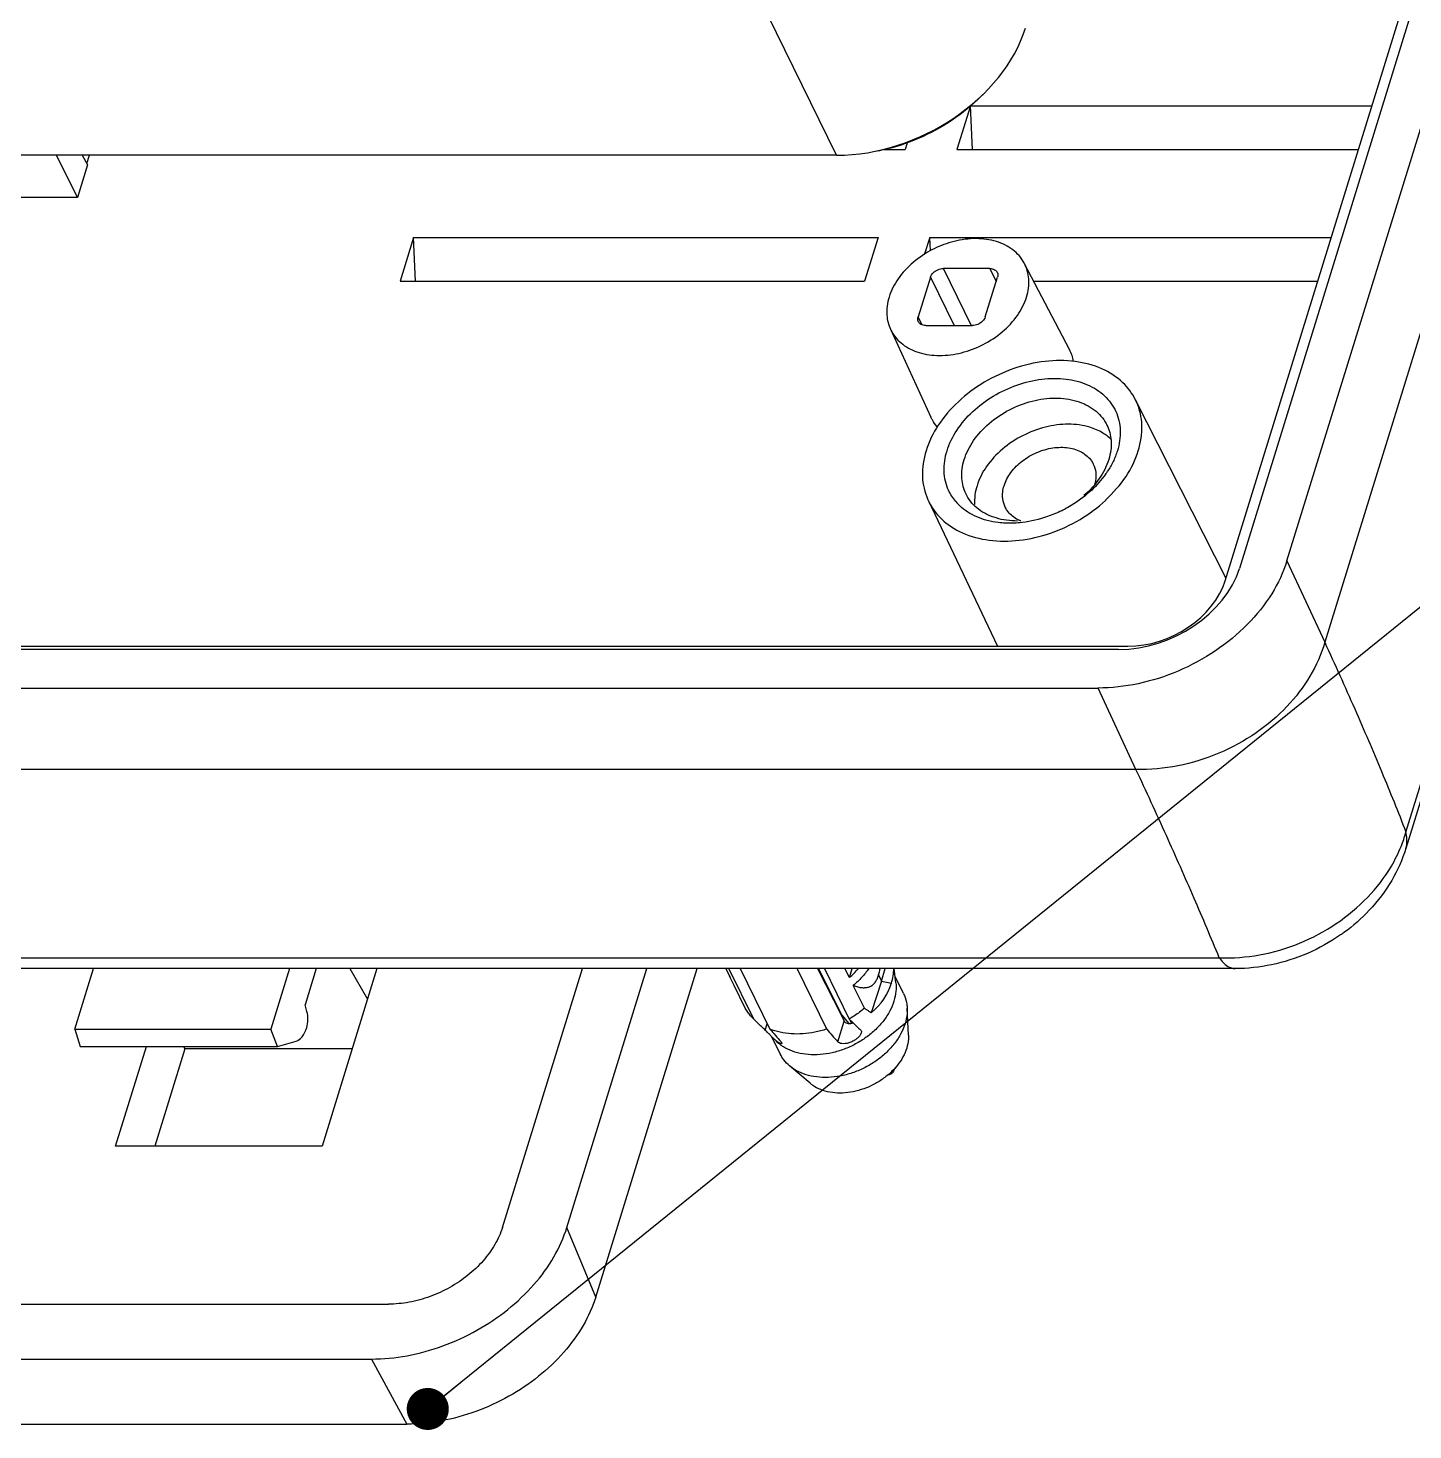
# Model space of a CAD drawing. Extents: x 3002 to 3805, y -1490 to -963.
# Drawn here: x 3200.7 to 3250.1, y -1474.9 to -1424.8 of the extents above; entities that cross this region are included whole.
import ezdxf

# ---------------------------------------------------------------- set-up
doc = ezdxf.new("R2010")
doc.units = 0
doc.header["$LTSCALE"] = 30.734
doc.layers.get('0').update_dxf_attribs({"linetype": 'CONTINUOUS'})
doc.layers.add('6', color=7, linetype='CONTINUOUS')
doc.layers.add('dim', color=3, linetype='CONTINUOUS', lineweight=9)
doc.styles.get("Standard").update_dxf_attribs({"font": 'txt', "width": 0.8})
doc.dimstyles.get("Standard").update_dxf_attribs({"dimtxt": 0.15625, "dimasz": 0.1875, "dimexe": 0.18, "dimexo": 0.0625, "dimgap": 0.09, "dimtad": 0, "dimtih": 1, "dimtoh": 1, "dimdsep": 46, "dimtxsty": 'Standard', "dimcen": 0.09, "dimadec": 0, "dimazin": 0, "dimtp": 0.01, "dimtm": 0.01, "dimtfac": 1, "dimtofl": 0, "dimtmove": 0, "dimatfit": 3, "dimfxl": 1, "dimtolj": 1, "dimarcsym": 0})

msp = doc.modelspace()

# ---------------------------------------------------------------- linework, layer by layer
at = {"color": 7, "linetype": 'Continuous'}
for p, q in [((3229.57, -1429.357), (3219.816, -1409.44)), ((3229.57, -1429.357), (3056.029, -1429.357)), ((3225.777, -1458.718), (3225.617, -1458.393)), ((3226.613, -1460.196), (3225.728, -1458.393)), ((3226.13, -1458.393), (3227.192, -1460.557)), ((3229.218, -1460.557), (3228.157, -1458.393)), ((3228.884, -1458.393), (3229.739, -1460.064)), ((3228.926, -1458.393), (3229.751, -1460.057)), ((3229.136, -1458.393), (3230.021, -1460.196)), ((3230.025, -1458.718), (3229.866, -1458.393)), ((3230.025, -1458.718), (3230.13, -1458.393)), ((3231.174, -1458.839), (3231.303, -1458.393)), ((3231.684, -1458.897), (3231.623, -1458.393)), ((3225.777, -1458.718), (3225.747, -1458.66)), ((3225.887, -1458.945), (3225.775, -1458.718)), ((3231.174, -1458.839), (3230.804, -1459.969)), ((3231.067, -1458.622), (3231.174, -1458.839)), ((3231.174, -1458.839), (3231.526, -1458.917)), ((3231.956, -1459.283), (3231.657, -1458.672)), ((3225.916, -1459.001), (3225.887, -1458.945)), ((3226.312, -1459.809), (3225.916, -1459.001)), ((3230.561, -1459.809), (3230.164, -1459.001)), ((3232.135, -1460.766), (3232.088, -1459.804)), ((3226.613, -1460.196), (3226.583, -1460.167)), ((3226.714, -1460.295), (3226.613, -1460.196)), ((3227.025, -1460.593), (3227.096, -1460.361)), ((3229.613, -1461.009), (3229.843, -1460.267)), ((3229.739, -1460.064), (3229.843, -1460.267)), ((3229.751, -1460.057), (3230.008, -1460.353)), ((3230.035, -1460.209), (3230.101, -1460.343)), ((3227.557, -1461.442), (3227.258, -1460.831)), ((3227.419, -1460.99), (3227.267, -1460.84)), ((3228.621, -1462.49), (3227.889, -1461.865)), ((3231.579, -1462.093), (3231.555, -1462.043))]:
    msp.add_line(p, q, dxfattribs=at)
for centre, radius, start, end in [((3230.688, -1462.259), 2.392, 113.0443, 113.3822), ((3306.005, -1392.042), 104.431, 221.0013, 221.33042), ((3305.325, -1394.409), 100.836, 220.99543, 221.33629)]:
    msp.add_arc(centre, radius, start, end, dxfattribs=at)
for centre, major_axis, ratio, start_param, end_param in [((3230.966, -1424.808), (5.207, 2.555), 0.722921, -2.167228, -0.598259), ((3228.293, -1457.379), (2.53, 1.312), 0.736317, -1.241737, -1.075421), ((3228.484, -1458.265), (3.12, -0.267), 0.746099, -0.167604, 0.059446), ((3228.293, -1457.379), (2.53, 1.312), 0.736317, 3.117528, 3.12508), ((3228.493, -1458.235), (3.102, -0.343), 0.779036, -0.648646, -0.141857)]:
    msp.add_ellipse(centre, major_axis=major_axis, ratio=ratio, start_param=start_param, end_param=end_param, dxfattribs=at)
for points, start_tangent, end_tangent in [([(3234.788, -1427.185), (3234.73, -1427.245), (3233.691, -1428.105), (3232.476, -1428.765), (3231.169, -1429.18), (3231.022, -1429.209)], (-0.69211, -0.721792), (-0.982725, -0.185071)), ([(3230.718, -1458.394), (3230.471, -1458.702), (3230.164, -1459.001)], (-0.573446, -0.819243), (-0.758196, -0.652026)), ([(3231.067, -1458.622), (3231.107, -1458.466), (3231.119, -1458.393)], (0.312827, 0.94981), (0.142534, 0.98979)), ([(3230.164, -1459.001), (3230.329, -1459.049), (3230.479, -1459.074), (3230.617, -1459.072), (3230.741, -1459.043), (3230.849, -1458.982), (3230.941, -1458.889), (3231.014, -1458.767), (3231.067, -1458.622)], (0.944495, -0.328526), (0.279477, 0.960152)), ([(3231.684, -1458.897), (3231.687, -1459.202), (3231.617, -1459.554)], (0.118784, -0.99292), (-0.295247, -0.955421)), ([(3231.956, -1459.283), (3231.988, -1459.352), (3232.075, -1459.669), (3232.088, -1459.804)], (0.440877, -0.897567), (0.048089, -0.998843)), ([(3226.583, -1460.167), (3226.498, -1460.076), (3226.398, -1459.947), (3226.312, -1459.809)], (-0.712675, 0.701495), (-0.478399, 0.878143)), ([(3231.617, -1459.554), (3231.47, -1459.907), (3231.25, -1460.247), (3230.967, -1460.564), (3230.628, -1460.847), (3230.247, -1461.086), (3229.835, -1461.272), (3229.407, -1461.4), (3228.978, -1461.465), (3228.562, -1461.465), (3228.172, -1461.4), (3227.824, -1461.272), (3227.527, -1461.086), (3227.419, -1460.99)], (-0.295247, -0.955421), (-0.712678, 0.701491)), ([(3230.561, -1459.809), (3230.39, -1459.947), (3230.21, -1460.076), (3230.021, -1460.196)], (-0.758196, -0.652026), (-0.860195, -0.509965)), ([(3230.804, -1459.969), (3230.724, -1459.92), (3230.643, -1459.866), (3230.561, -1459.809)], (-0.861134, 0.508378), (-0.81437, 0.580346)), ([(3232.088, -1459.804), (3232.084, -1460.01), (3232.013, -1460.362)], (0.048089, -0.998843), (-0.295247, -0.955421)), ([(3227.025, -1460.593), (3226.889, -1460.466), (3226.752, -1460.333), (3226.714, -1460.295)], (-0.732432, 0.68084), (-0.712651, 0.701519)), ([(3232.013, -1460.362), (3231.866, -1460.715), (3231.647, -1461.056), (3231.363, -1461.373), (3231.025, -1461.655), (3230.644, -1461.894), (3230.232, -1462.08), (3229.804, -1462.208), (3229.375, -1462.273), (3228.958, -1462.273), (3228.569, -1462.208), (3228.22, -1462.08), (3227.924, -1461.894), (3227.889, -1461.865)], (-0.295247, -0.955421), (-0.760392, 0.649464)), ([(3229.843, -1460.267), (3229.881, -1460.313), (3229.942, -1460.344), (3230.025, -1460.355), (3230.127, -1460.34), (3230.156, -1460.331)], (0.455596, -0.890187), (0.945259, 0.326322)), ([(3230.021, -1460.196), (3230.16, -1460.333), (3230.297, -1460.466), (3230.432, -1460.593)], (0.707674, -0.706539), (0.732433, -0.68084)), ([(3227.267, -1460.84), (3227.257, -1460.831), (3227.181, -1460.753), (3227.117, -1460.686), (3227.065, -1460.633), (3227.025, -1460.593)], (-0.712895, 0.70127), (-0.732432, 0.68084)), ([(3229.218, -1460.557), (3228.79, -1460.667), (3228.362, -1460.723), (3227.946, -1460.723), (3227.553, -1460.667), (3227.192, -1460.557)], (-0.952265, -0.305272), (-0.928548, 0.371212)), ([(3227.615, -1461.065), (3227.613, -1461.071), (3227.581, -1461.073), (3227.519, -1461.046), (3227.434, -1460.988), (3227.343, -1460.912), (3227.267, -1460.84)], (-0.196146, -0.980575), (-0.712895, 0.70127)), ([(3230.449, -1460.693), (3230.421, -1460.753), (3230.362, -1460.831), (3230.272, -1460.912), (3230.151, -1460.988), (3230.01, -1461.046), (3229.875, -1461.073), (3229.758, -1461.071), (3229.67, -1461.048), (3229.613, -1461.009)], (-0.293798, -0.955868), (-0.660576, 0.750759)), ([(3230.432, -1460.593), (3230.454, -1460.633), (3230.451, -1460.686), (3230.449, -1460.693)], (0.732433, -0.68084), (-0.293798, -0.955868)), ([(3232.135, -1460.766), (3232.133, -1460.919), (3232.072, -1461.233)], (0.048105, -0.998842), (-0.295247, -0.955421)), ([(3227.889, -1461.865), (3227.69, -1461.655), (3227.557, -1461.442)], (-0.760392, 0.649464), (-0.440877, 0.897567)), ([(3227.587, -1461.009), (3227.614, -1461.048), (3227.615, -1461.065)], (0.660576, -0.750759), (-0.196146, -0.980575)), ([(3232.072, -1461.233), (3231.939, -1461.546), (3231.738, -1461.847), (3231.545, -1462.061)], (-0.295247, -0.955421), (-0.713183, -0.700978)), ([(3231.659, -1461.932), (3231.658, -1461.934), (3231.579, -1462.093)], (-0.371234, -0.928539), (-0.509695, -0.860355)), ([(3231.545, -1462.061), (3231.478, -1462.125), (3231.168, -1462.368), (3230.82, -1462.568), (3230.448, -1462.716), (3230.066, -1462.807), (3229.688, -1462.838), (3229.329, -1462.807), (3229.003, -1462.716), (3228.722, -1462.568), (3228.621, -1462.49)], (-0.713183, -0.700978), (-0.760607, 0.649212)), ([(3231.579, -1462.093), (3231.55, -1462.129), (3231.51, -1462.158), (3231.464, -1462.176), (3231.417, -1462.183)], (-0.509695, -0.860355), (-1, 0))]:
    msp.add_spline(points, degree=3, dxfattribs=dict(at, start_tangent=start_tangent, end_tangent=end_tangent))
at = {"layer": '6', "color": 7, "linetype": 'Continuous'}
for p, q in [((3276.409, -1339.063), (3243.947, -1444.111)), ((3245.644, -1443.835), (3277.938, -1339.333)), ((3243.437, -1444.548), (3275.786, -1339.869)), ((3279.158, -1342.646), (3246.989, -1446.744)), ((3249.888, -1453.518), (3281.454, -1351.373)), ((3281.448, -1351.967), (3249.882, -1454.112)), ((3234.347, -1427.588), (3233.863, -1429.154)), ((3234.347, -1427.588), (3248.678, -1427.588)), ((3234.417, -1429.154), (3234.347, -1427.588)), ((3232.104, -1428.883), (3232.021, -1429.154)), ((3201.711, -1429.357), (3202.477, -1430.87)), ((3202.644, -1429.357), (3202.84, -1429.695)), ((3202.813, -1429.648), (3202.903, -1429.357)), ((3231.25, -1429.154), (3232.021, -1429.154)), ((3233.863, -1429.154), (3248.194, -1429.154)), ((3202.84, -1429.695), (3202.477, -1430.87)), ((3202.477, -1430.87), (3199.714, -1430.87)), ((3214.473, -1432.288), (3213.989, -1433.854)), ((3214.473, -1432.288), (3231.052, -1432.288)), ((3214.543, -1433.854), (3214.473, -1432.288)), ((3231.052, -1432.288), (3230.568, -1433.854)), ((3232.894, -1432.288), (3232.7, -1432.918)), ((3232.894, -1432.288), (3247.226, -1432.288)), ((3232.916, -1432.774), (3232.894, -1432.288)), ((3235.038, -1433.402), (3233.38, -1433.402)), ((3234.385, -1435.45), (3233.38, -1433.402)), ((3235.038, -1433.402), (3235.264, -1433.862)), ((3236.269, -1433.216), (3237.872, -1436.284)), ((3213.989, -1433.854), (3230.568, -1433.854)), ((3232.915, -1433.715), (3232.479, -1435.125)), ((3232.915, -1433.715), (3233.761, -1435.438)), ((3234.874, -1435.125), (3235.31, -1433.715)), ((3236.603, -1433.854), (3246.742, -1433.854)), ((3232.617, -1435.405), (3232.479, -1435.125)), ((3231.489, -1435.562), (3232.935, -1438.707)), ((3232.751, -1435.438), (3234.409, -1435.438)), ((3240.23, -1438.074), (3243.464, -1444.46)), ((3232.846, -1441.698), (3235.312, -1446.887)), ((3245.642, -1443.841), (3246.989, -1446.744)), ((3066.22, -1446.887), (3239.963, -1446.887)), ((3239.63, -1447.007), (3065.485, -1447.007)), ((3065.37, -1448.378), (3238.898, -1448.378)), ((3240.252, -1451.281), (3238.905, -1448.378)), ((3240.252, -1451.281), (3067.193, -1451.281)), ((3072.461, -1458.006), (3243.225, -1458.006)), ((3243.799, -1458.393), (3073.035, -1458.393)), ((3202.385, -1460.559), (3203.054, -1458.393)), ((3210.043, -1458.393), (3209.374, -1460.559)), ((3210.996, -1458.393), (3210.597, -1459.682)), ((3213.166, -1458.393), (3211.208, -1464.729)), ((3212.197, -1458.393), (3212.83, -1459.481)), ((3217.643, -1467.633), (3220.498, -1458.393)), ((3219.945, -1467.633), (3222.8, -1458.393)), ((3220.972, -1470.119), (3224.596, -1458.393)), ((3210.665, -1459.928), (3210.597, -1459.682)), ((3202.385, -1460.559), (3209.374, -1460.559)), ((3202.385, -1460.559), (3202.571, -1461.172)), ((3209.612, -1461.172), (3209.374, -1460.559)), ((3202.571, -1461.172), (3209.612, -1461.172)), ((3203.839, -1464.729), (3204.939, -1461.172)), ((3206.305, -1461.264), (3205.234, -1464.729)), ((3206.262, -1461.172), (3206.305, -1461.264)), ((3212.279, -1461.264), (3206.305, -1461.264)), ((3209.612, -1461.172), (3210.281, -1460.985)), ((3211.208, -1464.729), (3203.839, -1464.729)), ((3220.972, -1470.119), (3219.945, -1467.633)), ((3141.729, -1470.374), (3213.572, -1470.374)), ((3141.124, -1472.333), (3212.966, -1472.333)), ((3212.966, -1472.333), (3214.237, -1474.655)), ((3142.395, -1474.655), (3214.237, -1474.655))]:
    msp.add_line(p, q, dxfattribs=at)
for centre, radius, start, end in [((3238.174, -1440.752), 1.728, 52.5533, 58.6445), ((3238.227, -1440.681), 1.639, 45.1494, 52.529), ((3236.409, -1438.787), 3.384, 324.5497, 326.7729), ((3235.224, -1440.538), 1.835, 220.1674, 226.6905), ((3235.59, -1437.955), 4.559, 296.1758, 297.7491), ((3245.305, -1452.258), 4.754, 338.0298, 344.6303)]:
    msp.add_arc(centre, radius, start, end, dxfattribs=at)
for centre, major_axis, ratio, start_param, end_param in [((3240.538, -1444.107), (3.323, 1.628), 0.722309, 4.116425, 5.686003), ((3240.668, -1444.527), (2.701, 1.309), 0.727372, -2.158485, -0.596434), ((3210.494, -1460.19), (-0.012, 0.5), 0.414413, -2.251597, -1.029866), ((3210.18, -1459.495), (-0.036, 1.5), 0.414413, -3.036995, -2.315192)]:
    msp.add_ellipse(centre, major_axis=major_axis, ratio=ratio, start_param=start_param, end_param=end_param, dxfattribs=at)
for points, start_tangent, end_tangent in [([(3236.269, -1433.215), (3236.255, -1433.189), (3235.858, -1432.733), (3235.273, -1432.439), (3234.549, -1432.334), (3233.762, -1432.433), (3233.048, -1432.696)], (-0.462579, 0.886578), (-0.897589, -0.440834)), ([(3233.048, -1432.696), (3232.991, -1432.724), (3232.305, -1433.181), (3231.767, -1433.767), (3231.442, -1434.42)], (-0.897589, -0.440834), (-0.295247, -0.955421)), ([(3232.915, -1433.715), (3233.013, -1433.558), (3233.182, -1433.444), (3233.38, -1433.402)], (0.295247, 0.955421), (1, 0)), ([(3235.038, -1433.402), (3235.21, -1433.444), (3235.301, -1433.539)], (1, 0), (0.447132, -0.894468)), ([(3236.347, -1434.42), (3236.426, -1433.77), (3236.269, -1433.215)], (0.295247, 0.955421), (-0.462579, 0.886578)), ([(3235.301, -1433.539), (3235.309, -1433.558), (3235.31, -1433.715)], (0.447132, -0.894468), (-0.295247, -0.955421)), ([(3231.442, -1434.42), (3231.363, -1435.07), (3231.49, -1435.563)], (-0.295247, -0.955421), (0.41695, -0.908929)), ([(3231.49, -1435.563), (3231.535, -1435.652), (3231.931, -1436.107), (3232.516, -1436.402), (3233.24, -1436.506), (3234.027, -1436.407), (3234.798, -1436.116), (3235.484, -1435.659), (3236.022, -1435.073), (3236.347, -1434.42)], (0.41695, -0.908929), (0.295247, 0.955421)), ([(3232.489, -1435.301), (3232.48, -1435.282), (3232.479, -1435.125)], (-0.447132, 0.894468), (0.295247, 0.955421)), ([(3232.751, -1435.438), (3232.579, -1435.396), (3232.489, -1435.301)], (-1, 0), (-0.447132, 0.894468)), ([(3234.874, -1435.125), (3234.776, -1435.282), (3234.607, -1435.396), (3234.409, -1435.438)], (-0.295247, -0.955421), (-1, 0)), ([(3237.872, -1436.284), (3238.017, -1436.719)], (0.462453, -0.886644), (0.167163, -0.985929)), ([(3240.23, -1438.075), (3239.786, -1437.478), (3239.039, -1436.984), (3238.087, -1436.723), (3237.013, -1436.719), (3235.9, -1436.973), (3234.841, -1437.464), (3233.915, -1438.155), (3233.2, -1438.996), (3232.761, -1439.91)], (-0.452807, 0.891609), (-0.295247, -0.955421)), ([(3233.51, -1439.91), (3233.86, -1439.18), (3234.426, -1438.511), (3235.159, -1437.959), (3236.003, -1437.563), (3236.897, -1437.353), (3237.76, -1437.35), (3238.527, -1437.554), (3239.134, -1437.948), (3239.534, -1438.502), (3239.691, -1439.177)], (0.295247, 0.955421), (0.039929, -0.999203)), ([(3234.123, -1440.221), (3234.459, -1439.543), (3235.014, -1438.932), (3235.735, -1438.447), (3236.55, -1438.135), (3237.38, -1438.028), (3238.144, -1438.135), (3238.766, -1438.447), (3239.187, -1438.932), (3239.216, -1438.988)], (0.295247, 0.955421), (0.439265, -0.898357)), ([(3240.338, -1439.91), (3240.465, -1439), (3240.274, -1438.166), (3240.23, -1438.075)], (0.295247, 0.955421), (-0.452807, 0.891609)), ([(3233.159, -1439.052), (3232.987, -1438.808), (3232.936, -1438.708)], (-0.655888, 0.754858), (-0.416869, 0.908967)), ([(3239.073, -1439.276), (3238.609, -1439.07), (3237.848, -1438.96), (3237.02, -1439.065), (3236.21, -1439.37), (3235.488, -1439.851), (3234.923, -1440.467), (3234.581, -1441.154)], (-0.853572, 0.520974), (-0.295247, -0.955421)), ([(3239.216, -1438.988), (3239.364, -1439.543)], (0.439265, -0.898357), (0.074166, -0.997246)), ([(3239.691, -1439.177), (3239.589, -1439.91)], (0.039929, -0.999203), (-0.295247, -0.955421)), ([(3232.761, -1439.91), (3232.634, -1440.821), (3232.825, -1441.654), (3232.845, -1441.698)], (-0.295247, -0.955421), (0.429889, -0.902882)), ([(3233.822, -1441.722), (3233.566, -1441.319), (3233.408, -1440.644), (3233.51, -1439.91)], (-0.644929, 0.764243), (0.295247, 0.955421)), ([(3235.548, -1441.154), (3235.792, -1440.683), (3236.199, -1440.271), (3236.716, -1439.969), (3237.291, -1439.805), (3237.85, -1439.803), (3238.327, -1439.963), (3238.662, -1440.266), (3238.73, -1440.382)], (0.295247, 0.955421), (0.439026, -0.898475)), ([(3239.167, -1441.682), (3239.184, -1441.665), (3239.9, -1440.825), (3240.338, -1439.91)], (0.73482, 0.678262), (0.295247, 0.955421)), ([(3239.355, -1439.882), (3239.281, -1440.221)], (-0.124208, -0.992256), (-0.295247, -0.955421)), ([(3239.364, -1439.543), (3239.355, -1439.882)], (0.074166, -0.997246), (-0.124208, -0.992256)), ([(3239.589, -1439.91), (3239.436, -1440.296)], (-0.295247, -0.955421), (-0.437397, -0.899269)), ([(3234.189, -1441.455), (3234.04, -1440.899), (3234.123, -1440.221)], (-0.439265, 0.898357), (0.295247, 0.955421)), ([(3238.73, -1440.382), (3238.819, -1440.68), (3238.791, -1441.086)], (0.439026, -0.898475), (-0.242682, -0.970106)), ([(3239.281, -1440.221), (3238.946, -1440.899)], (-0.295247, -0.955421), (-0.568035, -0.823005)), ([(3239.436, -1440.296), (3239.239, -1440.641)], (-0.437397, -0.899269), (-0.547879, -0.836557)), ([(3238.946, -1440.899), (3238.39, -1441.51)], (-0.568035, -0.823005), (-0.758507, -0.651664)), ([(3239.165, -1440.75), (3238.673, -1441.31)], (-0.579919, -0.814674), (-0.729472, -0.684011)), ([(3234.581, -1441.154), (3234.497, -1441.829)], (-0.295247, -0.955421), (0.072325, -0.997381)), ([(3235.59, -1441.925), (3235.501, -1441.627), (3235.548, -1441.154)], (-0.439026, 0.898475), (0.295247, 0.955421)), ([(3238.673, -1441.31), (3237.94, -1441.862), (3237.713, -1441.99)], (-0.729472, -0.684011), (-0.884995, -0.4656)), ([(3232.845, -1441.698), (3233.313, -1442.342), (3234.06, -1442.836), (3235.012, -1443.098), (3236.086, -1443.101), (3237.199, -1442.848), (3238.259, -1442.357), (3239.167, -1441.682)], (0.429889, -0.902882), (0.73482, 0.678262)), ([(3235.591, -1442.492), (3235.339, -1442.471), (3234.572, -1442.267), (3233.965, -1441.873)], (-0.998943, 0.045958), (-0.727611, 0.68599)), ([(3236.024, -1442.415), (3235.261, -1442.307), (3234.638, -1441.996), (3234.217, -1441.51), (3234.189, -1441.455)], (-1, 0), (-0.439265, 0.898357)), ([(3236.145, -1442.418), (3235.993, -1442.344), (3235.657, -1442.042), (3235.59, -1441.925)], (-0.927872, 0.3729), (-0.439026, 0.898475)), ([(3237.601, -1442.047), (3237.096, -1442.258), (3236.203, -1442.468), (3235.591, -1442.492)], (-0.897445, -0.441126), (-0.998943, 0.045958)), ([(3245.644, -1443.835), (3245.099, -1445.013), (3244.228, -1446.109), (3243.088, -1447.05), (3241.759, -1447.772), (3240.33, -1448.224), (3238.898, -1448.378)], (-0.295247, -0.955421), (-1, 0)), ([(3246.989, -1446.744), (3246.465, -1447.955), (3245.642, -1449.037), (3244.542, -1449.976), (3243.213, -1450.706), (3241.753, -1451.156), (3240.253, -1451.281)], (-0.269911, -0.962885), (-0.999479, 0.032288)), ([(3246.989, -1446.744), (3248.06, -1449.118), (3249.027, -1451.378), (3249.888, -1453.518)], (0.419031, -0.907972), (0.362257, -0.932078)), ([(3243.225, -1458.006), (3242.331, -1455.887), (3241.339, -1453.644), (3240.253, -1451.281)], (-0.380318, 0.924856), (-0.423989, 0.905667)), ([(3249.883, -1454.11), (3249.906, -1454.021), (3249.888, -1453.518)], (0.297309, 0.954781), (-0.24824, 0.968699)), ([(3247.404, -1456.787), (3248.52, -1455.851), (3249.369, -1454.737), (3249.714, -1454.037)], (0.829306, 0.558794), (0.373305, 0.927708)), ([(3249.884, -1454.11), (3249.383, -1455.245), (3248.582, -1456.312), (3247.678, -1457.108)], (-0.293078, -0.956089), (-0.808222, -0.588878)), ([(3243.225, -1458.006), (3244.667, -1457.903), (3246.091, -1457.487), (3247.404, -1456.787)], (0.999095, -0.04254), (0.829565, 0.55841)), ([(3247.678, -1457.108), (3247.556, -1457.194), (3246.372, -1457.852), (3245.095, -1458.258), (3243.798, -1458.394)], (-0.808222, -0.588878), (-0.999998, 0.001898)), ([(3243.225, -1458.006), (3243.532, -1458.314), (3243.798, -1458.392)], (0.567883, -0.823109), (0.999733, -0.023103)), ([(3212.966, -1472.333), (3214.239, -1472.214), (3215.514, -1471.865), (3216.731, -1471.306), (3217.832, -1470.565), (3218.764, -1469.677), (3219.481, -1468.684), (3219.945, -1467.633)], (1, 0), (0.295247, 0.955421)), ([(3217.643, -1467.633), (3217.372, -1468.246), (3216.953, -1468.825), (3216.41, -1469.343), (3215.768, -1469.775), (3215.058, -1470.102), (3214.314, -1470.305), (3213.572, -1470.374)], (-0.295247, -0.955421), (-1, 0)), ([(3220.972, -1470.119), (3220.524, -1471.133), (3219.832, -1472.092), (3218.933, -1472.949), (3217.871, -1473.664), (3216.696, -1474.204), (3215.465, -1474.54), (3214.237, -1474.655)], (-0.295247, -0.955421), (-1, 0))]:
    msp.add_spline(points, degree=3, dxfattribs=dict(at, start_tangent=start_tangent, end_tangent=end_tangent))

# ---------------------------------------------------------------- leaders
at = {"layer": 'dim', "color": 4}
msp.add_leader([(3214.978, -1474.115), (3324.917, -1385.225)], dimstyle='Standard', override={"dimasz": 1.5, "dimexe": 10.0584, "dimexo": 3.4925, "dimdec": 4, "dimzin": 0, "dimcen": 5.0292, "dimtp": 0, "dimtm": 0, "dimtdec": 4, "dimldrblk": 'Dot', "dimtzin": 0}, dxfattribs=at)

doc.saveas('drawing.dxf')
